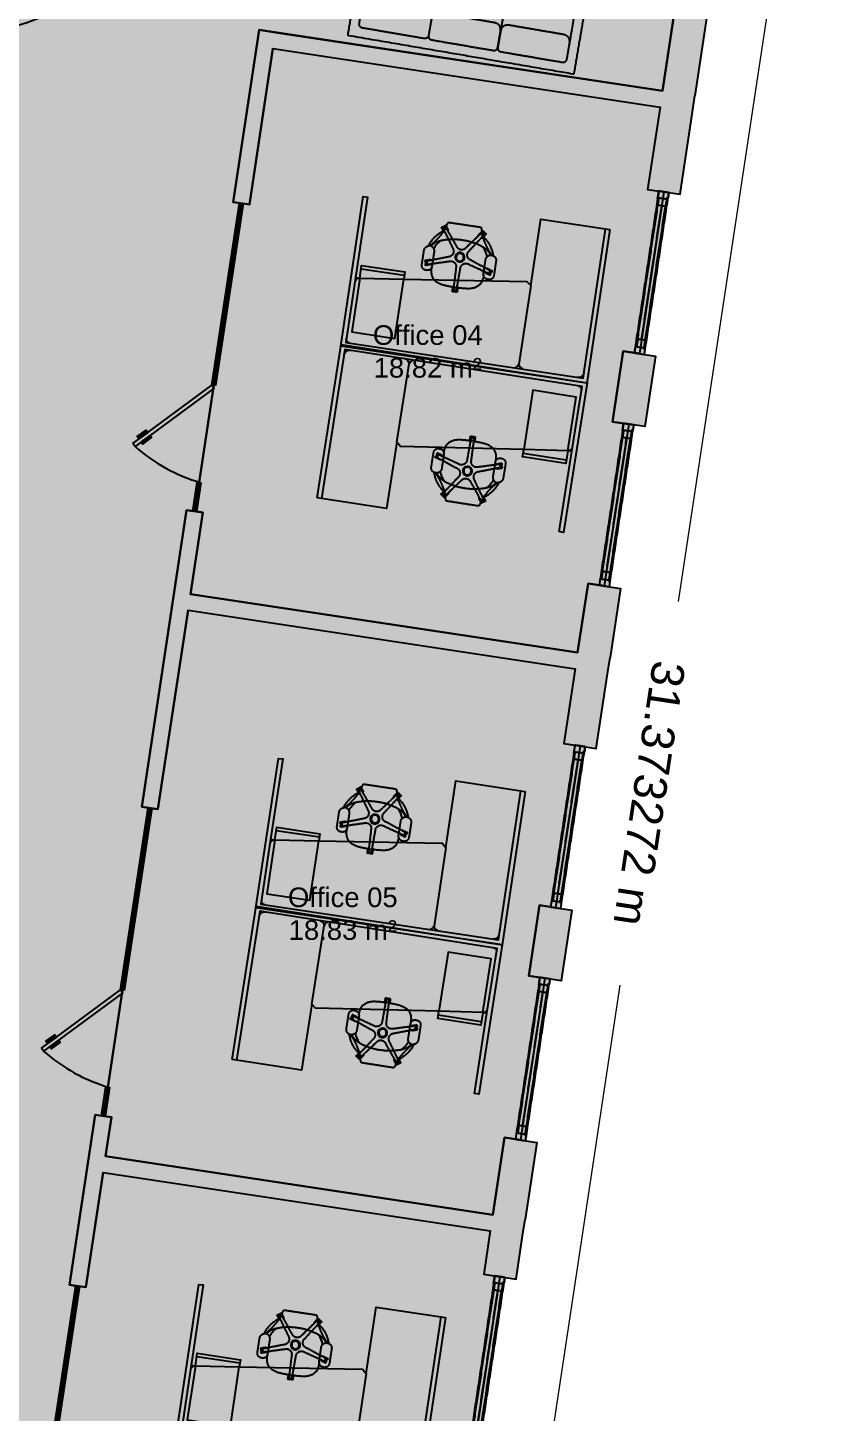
# Model space of a CAD drawing. Header units: metres. Extents: x -17 to 580, y -130 to 19.
# Drawn here: x 117.55 to 124.75, y -47.97 to -35.28 of the extents above; entities that cross this region are included whole.
import ezdxf

# ---------------------------------------------------------------- set-up
doc = ezdxf.new("R2010")
doc.units = ezdxf.units.M
for name, pattern in [('Grey Dimension_ExtLine', [0.0025, 0, -0.0025]), ('Office Zone 02', [0]), ('Storage Zone 02', [0]), ('Style Black Lines_2', [0]), ('Style Black Lines_4', [0]), ('Style Border  Fill_3', [0]), ('Style Grey Lines', [0]), ('Style Grey Lines_2', [0]), ('Style Grey Lines_3', [0]), ('Style Thin Border  Fill', [0]), ('White wall 15cm', [0]), ('White wall 30cm', [0])]:
    doc.linetypes.add(name, pattern=pattern)
for name, color, linetype, true_color in [('Annotations', 7, 'Continuous', 0x7a8bf7), ('Imported blocks', 7, 'Continuous', 0x7a8bf7), ('Walls', 7, 'Continuous', 0xc7c7c7), ('Zones', 7, 'Continuous', 0x7a8bf7)]:
    doc.layers.add(name, color=color, linetype=linetype, true_color=true_color)
doc.styles.add('Default Tag', font='', dxfattribs={"height": 0.18})
doc.styles.add('Grey Dimension', font='', dxfattribs={"height": 0.3})
doc.styles.get('Default Tag').set_extended_font_data('arial')
doc.styles.get('Grey Dimension').set_extended_font_data('arial')
doc.dimstyles.new('Grey Dimension', dxfattribs={"dimtxt": 0.3, "dimasz": 0.15, "dimexe": 0, "dimexo": 0, "dimgap": 0.25, "dimtad": 0, "dimtih": 1, "dimtoh": 1, "dimdec": 6, "dimrnd": 1e-06, "dimzin": 0, "dimdsep": 46, "dimtxsty": 'Grey Dimension', "dimblk": 'OBLIQUE', "dimcen": 0.09, "dimadec": 0, "dimazin": 0, "dimtfac": 1, "dimtdec": 4, "dimtix": 1, "dimtofl": 0, "dimtmove": 2, "dimatfit": 3, "dimfxl": 1, "dimtolj": 1, "dimtzin": 0, "dimlwd": 5, "dimlwe": 5, "dimarcsym": 0})

# ---------------------------------------------------------------- blocks, each defined once
blk = doc.blocks.new('Sayl')
at = {"layer": 'Imported blocks', "transparency": 33554483}
h = blk.add_hatch(color=256, dxfattribs=at)
edge = h.paths.add_edge_path(flags=0)
edge.add_spline(control_points=[(0.219, 0.609), (0.208, 0.623), (0.197, 0.638)], knot_values=[0, 0, 0, 1, 1, 1], degree=2, periodic=0)
edge.add_spline(control_points=[(0.197, 0.638), (0.204, 0.643), (0.211, 0.648)], knot_values=[0, 0, 0, 1, 1, 1], degree=2, periodic=0)
edge.add_spline(control_points=[(0.211, 0.648), (0.213, 0.646), (0.215, 0.643)], knot_values=[0, 0, 0, 1, 1, 1], degree=2, periodic=0)
edge.add_spline(control_points=[(0.215, 0.643), (0.219, 0.646), (0.223, 0.649)], knot_values=[0, 0, 0, 1, 1, 1], degree=2, periodic=0)
edge.add_spline(control_points=[(0.223, 0.649), (0.221, 0.652), (0.219, 0.654)], knot_values=[0, 0, 0, 1, 1, 1], degree=2, periodic=0)
edge.add_spline(control_points=[(0.219, 0.654), (0.226, 0.659), (0.233, 0.664)], knot_values=[0, 0, 0, 1, 1, 1], degree=2, periodic=0)
edge.add_spline(control_points=[(0.233, 0.664), (0.236, 0.66), (0.239, 0.655)], knot_values=[0, 0, 0, 1, 1, 1], degree=2, periodic=0)
edge.add_spline(control_points=[(0.239, 0.655), (0.244, 0.672), (0.25, 0.688)], knot_values=[0, 0, 0, 1, 1, 1], degree=2, periodic=0)
edge.add_spline(control_points=[(0.25, 0.688), (0.253, 0.693), (0.267, 0.693)], knot_values=[0, 0, 0, 1, 1, 1], degree=2, periodic=0)
edge.add_spline(control_points=[(0.267, 0.693), (0.336, 0.693), (0.404, 0.693)], knot_values=[0, 0, 0, 1, 1, 1], degree=2, periodic=0)
edge.add_spline(control_points=[(0.404, 0.693), (0.472, 0.693), (0.54, 0.693)], knot_values=[0, 0, 0, 1, 1, 1], degree=2, periodic=0)
edge.add_spline(control_points=[(0.54, 0.693), (0.555, 0.693), (0.557, 0.688)], knot_values=[0, 0, 0, 1, 1, 1], degree=2, periodic=0)
edge.add_spline(control_points=[(0.557, 0.688), (0.563, 0.672), (0.568, 0.655)], knot_values=[0, 0, 0, 1, 1, 1], degree=2, periodic=0)
edge.add_spline(control_points=[(0.568, 0.655), (0.572, 0.66), (0.575, 0.664)], knot_values=[0, 0, 0, 1, 1, 1], degree=2, periodic=0)
edge.add_spline(control_points=[(0.575, 0.664), (0.582, 0.659), (0.589, 0.654)], knot_values=[0, 0, 0, 1, 1, 1], degree=2, periodic=0)
edge.add_spline(control_points=[(0.589, 0.654), (0.587, 0.652), (0.585, 0.649)], knot_values=[0, 0, 0, 1, 1, 1], degree=2, periodic=0)
edge.add_spline(control_points=[(0.585, 0.649), (0.589, 0.646), (0.593, 0.643)], knot_values=[0, 0, 0, 1, 1, 1], degree=2, periodic=0)
edge.add_spline(control_points=[(0.593, 0.643), (0.595, 0.646), (0.597, 0.648)], knot_values=[0, 0, 0, 1, 1, 1], degree=2, periodic=0)
edge.add_spline(control_points=[(0.597, 0.648), (0.604, 0.643), (0.61, 0.638)], knot_values=[0, 0, 0, 1, 1, 1], degree=2, periodic=0)
edge.add_spline(control_points=[(0.61, 0.638), (0.6, 0.623), (0.589, 0.609)], knot_values=[0, 0, 0, 1, 1, 1], degree=2, periodic=0)
edge.add_spline(control_points=[(0.589, 0.609), (0.672, 0.549), (0.703, 0.451)], knot_values=[0, 0, 0, 1, 1, 1], degree=2, periodic=0)
edge.add_spline(control_points=[(0.703, 0.451), (0.715, 0.448), (0.724, 0.439)], knot_values=[0, 0, 0, 1, 1, 1], degree=2, periodic=0)
edge.add_spline(control_points=[(0.724, 0.439), (0.738, 0.424), (0.737, 0.404)], knot_values=[0, 0, 0, 1, 1, 1], degree=2, periodic=0)
edge.add_spline(control_points=[(0.737, 0.404), (0.737, 0.339), (0.737, 0.274)], knot_values=[0, 0, 0, 1, 1, 1], degree=2, periodic=0)
edge.add_spline(control_points=[(0.737, 0.274), (0.735, 0.228), (0.69, 0.228)], knot_values=[0, 0, 0, 1, 1, 1], degree=2, periodic=0)
edge.add_spline(control_points=[(0.69, 0.228), (0.653, 0.228), (0.643, 0.263)], knot_values=[0, 0, 0, 1, 1, 1], degree=2, periodic=0)
edge.add_spline(control_points=[(0.643, 0.263), (0.649, 0.14), (0.527, 0.118)], knot_values=[0, 0, 0, 1, 1, 1], degree=2, periodic=0)
edge.add_spline(control_points=[(0.527, 0.118), (0.477, 0.112), (0.426, 0.111)], knot_values=[0, 0, 0, 1, 1, 1], degree=2, periodic=0)
edge.add_spline(control_points=[(0.426, 0.111), (0.426, 0.09), (0.426, 0.07)], knot_values=[0, 0, 0, 1, 1, 1], degree=2, periodic=0)
edge.add_spline(control_points=[(0.426, 0.07), (0.417, 0.07), (0.409, 0.07)], knot_values=[0, 0, 0, 1, 1, 1], degree=2, periodic=0)
edge.add_spline(control_points=[(0.409, 0.07), (0.409, 0.073), (0.409, 0.076)], knot_values=[0, 0, 0, 1, 1, 1], degree=2, periodic=0)
edge.add_spline(control_points=[(0.409, 0.076), (0.404, 0.076), (0.399, 0.076)], knot_values=[0, 0, 0, 1, 1, 1], degree=2, periodic=0)
edge.add_spline(control_points=[(0.399, 0.076), (0.399, 0.073), (0.399, 0.07)], knot_values=[0, 0, 0, 1, 1, 1], degree=2, periodic=0)
edge.add_spline(control_points=[(0.399, 0.07), (0.39, 0.07), (0.382, 0.07)], knot_values=[0, 0, 0, 1, 1, 1], degree=2, periodic=0)
edge.add_spline(control_points=[(0.382, 0.07), (0.382, 0.09), (0.382, 0.111)], knot_values=[0, 0, 0, 1, 1, 1], degree=2, periodic=0)
edge.add_spline(control_points=[(0.382, 0.111), (0.331, 0.112), (0.28, 0.118)], knot_values=[0, 0, 0, 1, 1, 1], degree=2, periodic=0)
edge.add_spline(control_points=[(0.28, 0.118), (0.159, 0.14), (0.164, 0.263)], knot_values=[0, 0, 0, 1, 1, 1], degree=2, periodic=0)
edge.add_spline(control_points=[(0.164, 0.263), (0.155, 0.228), (0.118, 0.228)], knot_values=[0, 0, 0, 1, 1, 1], degree=2, periodic=0)
edge.add_spline(control_points=[(0.118, 0.228), (0.072, 0.228), (0.07, 0.274)], knot_values=[0, 0, 0, 1, 1, 1], degree=2, periodic=0)
edge.add_spline(control_points=[(0.07, 0.274), (0.07, 0.339), (0.07, 0.404)], knot_values=[0, 0, 0, 1, 1, 1], degree=2, periodic=0)
edge.add_spline(control_points=[(0.07, 0.404), (0.07, 0.424), (0.084, 0.439)], knot_values=[0, 0, 0, 1, 1, 1], degree=2, periodic=0)
edge.add_spline(control_points=[(0.084, 0.439), (0.092, 0.448), (0.104, 0.451)], knot_values=[0, 0, 0, 1, 1, 1], degree=2, periodic=0)
edge.add_spline(control_points=[(0.104, 0.451), (0.136, 0.549), (0.219, 0.609)], knot_values=[0, 0, 0, 1, 1, 1], degree=2, periodic=0)
at = {"layer": 'Imported blocks', "linetype": 'Style Grey Lines'}
for points in [[(0.103, 0.299), (0.106, 0.289)], [(0.702, 0.289), (0.705, 0.299)]]:
    blk.add_lwpolyline(points, dxfattribs=at)
at = {"layer": 'Imported blocks'}
for points, degree in [([(0.197, 0.638), (0.204, 0.643), (0.211, 0.648)], 2), ([(0.219, 0.609), (0.208, 0.623), (0.197, 0.638)], 2), ([(0.211, 0.648), (0.213, 0.646), (0.215, 0.643)], 2), ([(0.215, 0.643), (0.219, 0.646), (0.223, 0.649)], 2), ([(0.215, 0.643), (0.217, 0.639), (0.22, 0.636)], 2), ([(0.22, 0.635), (0.214, 0.627), (0.22, 0.619)], 2), ([(0.219, 0.654), (0.226, 0.659), (0.233, 0.664)], 2), ([(0.223, 0.649), (0.221, 0.652), (0.219, 0.654)], 2), ([(0.235, 0.642), (0.225, 0.644), (0.22, 0.635)], 2), ([(0.223, 0.649), (0.225, 0.645), (0.228, 0.642)], 2), ([(0.239, 0.655), (0.233, 0.637), (0.227, 0.619)], 2), ([(0.233, 0.664), (0.236, 0.66), (0.239, 0.655)], 2), ([(0.244, 0.636), (0.241, 0.641), (0.235, 0.642)], 2), ([(0.239, 0.655), (0.244, 0.672), (0.25, 0.688)], 2), ([(0.263, 0.622), (0.251, 0.639), (0.239, 0.655)], 2), ([(0.364, 0.481), (0.304, 0.559), (0.244, 0.636)], 2), ([(0.25, 0.688), (0.253, 0.693), (0.267, 0.693)], 2), ([(0.267, 0.693), (0.336, 0.693), (0.404, 0.693)], 2), ([(0.404, 0.693), (0.472, 0.693), (0.54, 0.693)], 2), ([(0.563, 0.636), (0.503, 0.559), (0.443, 0.481)], 2), ([(0.54, 0.693), (0.555, 0.693), (0.557, 0.688)], 2), ([(0.544, 0.622), (0.556, 0.639), (0.568, 0.655)], 2), ([(0.557, 0.688), (0.563, 0.672), (0.568, 0.655)], 2), ([(0.573, 0.642), (0.567, 0.641), (0.563, 0.636)], 2), ([(0.568, 0.655), (0.572, 0.66), (0.575, 0.664)], 2), ([(0.58, 0.619), (0.574, 0.637), (0.568, 0.655)], 2), ([(0.588, 0.635), (0.583, 0.644), (0.573, 0.642)], 2), ([(0.575, 0.664), (0.582, 0.659), (0.589, 0.654)], 2), ([(0.585, 0.649), (0.582, 0.645), (0.579, 0.642)], 2), ([(0.589, 0.654), (0.587, 0.652), (0.585, 0.649)], 2), ([(0.585, 0.649), (0.589, 0.646), (0.593, 0.643)], 2), ([(0.593, 0.643), (0.59, 0.639), (0.588, 0.636)], 2), ([(0.588, 0.619), (0.593, 0.627), (0.588, 0.635)], 2), ([(0.61, 0.638), (0.6, 0.623), (0.589, 0.609)], 2), ([(0.593, 0.643), (0.595, 0.646), (0.597, 0.648)], 2), ([(0.597, 0.648), (0.604, 0.643), (0.61, 0.638)], 2), ([(0.104, 0.451), (0.136, 0.549), (0.219, 0.609)], 2), ([(0.209, 0.515), (0.158, 0.496), (0.124, 0.453)], 2), ([(0.158, 0.433), (0.166, 0.465), (0.184, 0.493), (0.209, 0.515)], 3), ([(0.227, 0.619), (0.199, 0.558), (0.159, 0.504)], 2), ([(0.404, 0.549), (0.304, 0.55), (0.209, 0.515)], 2), ([(0.224, 0.612), (0.221, 0.61), (0.219, 0.609)], 2), ([(0.219, 0.609), (0.22, 0.607), (0.221, 0.606)], 2), ([(0.22, 0.619), (0.222, 0.616), (0.224, 0.612)], 2), ([(0.228, 0.596), (0.224, 0.601), (0.221, 0.606)], 2), ([(0.224, 0.612), (0.278, 0.535), (0.331, 0.457)], 2), ([(0.233, 0.6), (0.23, 0.598), (0.228, 0.596)], 2), ([(0.258, 0.618), (0.261, 0.62), (0.263, 0.622)], 2), ([(0.599, 0.515), (0.504, 0.55), (0.404, 0.549)], 2), ([(0.477, 0.457), (0.53, 0.535), (0.583, 0.612)], 2), ([(0.549, 0.618), (0.547, 0.62), (0.544, 0.622)], 2), ([(0.575, 0.6), (0.577, 0.598), (0.58, 0.596)], 2), ([(0.649, 0.504), (0.609, 0.558), (0.58, 0.619)], 2), ([(0.58, 0.596), (0.583, 0.601), (0.587, 0.606)], 2), ([(0.583, 0.612), (0.585, 0.616), (0.588, 0.619)], 2), ([(0.589, 0.609), (0.586, 0.61), (0.583, 0.612)], 2), ([(0.587, 0.606), (0.588, 0.607), (0.589, 0.609)], 2), ([(0.589, 0.609), (0.672, 0.549), (0.703, 0.451)], 2), ([(0.683, 0.453), (0.65, 0.496), (0.599, 0.515)], 2), ([(0.65, 0.433), (0.641, 0.465), (0.623, 0.493), (0.599, 0.515)], 3), ([(0.07, 0.404), (0.07, 0.424), (0.084, 0.439)], 2), ([(0.07, 0.274), (0.07, 0.339), (0.07, 0.404)], 2), ([(0.084, 0.439), (0.092, 0.448), (0.104, 0.451)], 2), ([(0.147, 0.444), (0.128, 0.458), (0.104, 0.451)], 2), ([(0.159, 0.504), (0.138, 0.478), (0.116, 0.453)], 2), ([(0.306, 0.381), (0.214, 0.348), (0.121, 0.315)], 2), ([(0.166, 0.404), (0.167, 0.429), (0.147, 0.444)], 2), ([(0.166, 0.272), (0.166, 0.338), (0.166, 0.404)], 2), ([(0.337, 0.413), (0.33, 0.39), (0.306, 0.381)], 2), ([(0.331, 0.457), (0.345, 0.436), (0.337, 0.413)], 2), ([(0.382, 0.429), (0.369, 0.421), (0.361, 0.407), (0.361, 0.391)], 3), ([(0.361, 0.391), (0.361, 0.376), (0.369, 0.362), (0.382, 0.354)], 3), ([(0.404, 0.461), (0.379, 0.461), (0.364, 0.481)], 2), ([(0.386, 0.422), (0.375, 0.415), (0.369, 0.404), (0.369, 0.391)], 3), ([(0.369, 0.391), (0.369, 0.379), (0.375, 0.367), (0.386, 0.361)], 3), ([(0.425, 0.429), (0.412, 0.436), (0.396, 0.436), (0.382, 0.429)], 3), ([(0.421, 0.422), (0.41, 0.428), (0.397, 0.428), (0.386, 0.422)], 3), ([(0.443, 0.481), (0.428, 0.461), (0.404, 0.461)], 2), ([(0.439, 0.391), (0.439, 0.404), (0.432, 0.415), (0.421, 0.422)], 3), ([(0.421, 0.361), (0.432, 0.367), (0.439, 0.379), (0.439, 0.391)], 3), ([(0.447, 0.391), (0.447, 0.407), (0.439, 0.421), (0.425, 0.429)], 3), ([(0.425, 0.354), (0.439, 0.362), (0.447, 0.376), (0.447, 0.391)], 3), ([(0.47, 0.413), (0.463, 0.436), (0.477, 0.457)], 2), ([(0.501, 0.381), (0.478, 0.39), (0.47, 0.413)], 2), ([(0.686, 0.315), (0.594, 0.348), (0.501, 0.381)], 2), ([(0.641, 0.404), (0.641, 0.429), (0.66, 0.444)], 2), ([(0.641, 0.272), (0.641, 0.338), (0.641, 0.404)], 2), ([(0.692, 0.453), (0.669, 0.478), (0.649, 0.504)], 2), ([(0.66, 0.444), (0.68, 0.458), (0.703, 0.451)], 2), ([(0.703, 0.451), (0.715, 0.448), (0.724, 0.439)], 2), ([(0.724, 0.439), (0.738, 0.424), (0.737, 0.404)], 2), ([(0.737, 0.404), (0.737, 0.339), (0.737, 0.274)], 2), ([(0.118, 0.228), (0.072, 0.228), (0.07, 0.274)], 2), ([(0.141, 0.329), (0.116, 0.321), (0.091, 0.313)], 2), ([(0.091, 0.313), (0.094, 0.305), (0.097, 0.297)], 2), ([(0.097, 0.297), (0.104, 0.299), (0.111, 0.302)], 2), ([(0.1, 0.287), (0.107, 0.29), (0.114, 0.292)], 2), ([(0.105, 0.271), (0.102, 0.279), (0.1, 0.287)], 2), ([(0.154, 0.287), (0.13, 0.279), (0.105, 0.271)], 2), ([(0.121, 0.315), (0.108, 0.31), (0.112, 0.297)], 2), ([(0.112, 0.297), (0.117, 0.283), (0.131, 0.287)], 2), ([(0.164, 0.263), (0.155, 0.228), (0.118, 0.228)], 2), ([(0.131, 0.287), (0.225, 0.315), (0.319, 0.342)], 2), ([(0.143, 0.323), (0.142, 0.326), (0.141, 0.329)], 2), ([(0.152, 0.293), (0.153, 0.29), (0.154, 0.287)], 2), ([(0.164, 0.263), (0.166, 0.267), (0.166, 0.272)], 2), ([(0.28, 0.118), (0.159, 0.14), (0.164, 0.263)], 2), ([(0.319, 0.342), (0.343, 0.349), (0.363, 0.335)], 2), ([(0.363, 0.335), (0.383, 0.32), (0.383, 0.296)], 2), ([(0.382, 0.354), (0.396, 0.346), (0.412, 0.346), (0.425, 0.354)], 3), ([(0.383, 0.296), (0.386, 0.203), (0.388, 0.111)], 2), ([(0.386, 0.361), (0.397, 0.355), (0.41, 0.355), (0.421, 0.361)], 3), ([(0.419, 0.111), (0.422, 0.203), (0.424, 0.296)], 2), ([(0.424, 0.296), (0.425, 0.32), (0.445, 0.335)], 2), ([(0.445, 0.335), (0.465, 0.349), (0.488, 0.342)], 2), ([(0.488, 0.342), (0.583, 0.315), (0.677, 0.287)], 2), ([(0.643, 0.263), (0.649, 0.14), (0.527, 0.118)], 2), ([(0.643, 0.263), (0.642, 0.267), (0.641, 0.272)], 2), ([(0.69, 0.228), (0.653, 0.228), (0.643, 0.263)], 2), ([(0.655, 0.293), (0.654, 0.29), (0.653, 0.287)], 2), ([(0.653, 0.287), (0.678, 0.279), (0.703, 0.271)], 2), ([(0.665, 0.323), (0.666, 0.326), (0.667, 0.329)], 2), ([(0.667, 0.329), (0.691, 0.321), (0.716, 0.313)], 2), ([(0.677, 0.287), (0.691, 0.283), (0.695, 0.297)], 2), ([(0.695, 0.297), (0.7, 0.31), (0.686, 0.315)], 2), ([(0.737, 0.274), (0.735, 0.228), (0.69, 0.228)], 2), ([(0.708, 0.287), (0.7, 0.29), (0.693, 0.292)], 2), ([(0.711, 0.297), (0.703, 0.299), (0.696, 0.302)], 2), ([(0.703, 0.271), (0.705, 0.279), (0.708, 0.287)], 2), ([(0.716, 0.313), (0.713, 0.305), (0.711, 0.297)], 2), ([(0.382, 0.111), (0.331, 0.112), (0.28, 0.118)], 2), ([(0.388, 0.122), (0.385, 0.122), (0.382, 0.122)], 2), ([(0.382, 0.122), (0.382, 0.116), (0.382, 0.111)], 2), ([(0.382, 0.111), (0.393, 0.111), (0.404, 0.111)], 2), ([(0.382, 0.07), (0.382, 0.09), (0.382, 0.111)], 2), ([(0.399, 0.07), (0.39, 0.07), (0.382, 0.07)], 2), ([(0.388, 0.111), (0.389, 0.105), (0.389, 0.099)], 2), ([(0.389, 0.099), (0.389, 0.085), (0.404, 0.085)], 2), ([(0.399, 0.076), (0.399, 0.081), (0.399, 0.086)], 2), ([(0.409, 0.076), (0.404, 0.076), (0.399, 0.076)], 2), ([(0.399, 0.076), (0.399, 0.073), (0.399, 0.07)], 2), ([(0.404, 0.111), (0.415, 0.111), (0.426, 0.111)], 2), ([(0.404, 0.085), (0.418, 0.085), (0.419, 0.099)], 2), ([(0.409, 0.076), (0.409, 0.081), (0.409, 0.086)], 2), ([(0.409, 0.07), (0.409, 0.073), (0.409, 0.076)], 2), ([(0.426, 0.07), (0.417, 0.07), (0.409, 0.07)], 2), ([(0.419, 0.122), (0.423, 0.122), (0.426, 0.122)], 2), ([(0.419, 0.099), (0.419, 0.105), (0.419, 0.111)], 2), ([(0.426, 0.122), (0.426, 0.116), (0.426, 0.111)], 2), ([(0.527, 0.118), (0.477, 0.112), (0.426, 0.111)], 2), ([(0.426, 0.111), (0.426, 0.09), (0.426, 0.07)], 2)]:
    blk.add_open_spline(points, degree=degree, dxfattribs=at)
blk = doc.blocks.new('Office booth L')
at = {"layer": 'Imported blocks', "transparency": 33554483}
blk.add_hatch(color=256, dxfattribs=at).paths.add_polyline_path([(2.401, 2.073), (2.401, 0.651), (0.12, 0.651), (0.12, 2.037), (0.16, 2.037), (0.16, 1.293), (0.199, 1.293), (0.199, 1.41), (0.599, 1.41), (0.599, 1.343), (1.719, 1.491), (1.759, 1.458), (1.759, 2.073), (2.401, 2.073)], flags=0)
at = {"layer": 'Imported blocks', "linetype": 'Style Border  Fill_3'}
blk.add_lwpolyline([(2.401, 2.073), (2.401, 0.651), (0.12, 0.651), (0.12, 2.037), (0.16, 2.037), (0.16, 1.293), (0.199, 1.293), (0.199, 1.41), (0.599, 1.41), (0.599, 1.343), (1.719, 1.491), (1.759, 1.458), (1.759, 2.073), (2.401, 2.073)], close=True, dxfattribs=at)
at = {"layer": 'Imported blocks', "linetype": 'Style Black Lines_4'}
for points in [[(0.16, 1.293), (0.16, 0.691), (2.361, 0.691), (2.361, 2.073)], [(1.759, 1.458), (1.759, 0.731)], [(0.199, 1.38), (0.599, 1.38)], [(0.199, 1.293), (0.599, 1.343)]]:
    blk.add_lwpolyline(points, dxfattribs=at)
for points in [[(0.199, 1.293, 0.281204), (0.16, 1.259)], [(0.194, 0.691, -0.370835), (0.16, 0.723)], [(1.725, 0.691, 0.259785), (1.759, 0.731)], [(1.799, 0.691, -0.29318), (1.759, 0.731)], [(2.359, 0.737, -0.452638), (2.306, 0.691)]]:
    blk.add_lwpolyline(points, format="xyb", dxfattribs=at)
at = {"layer": 'Imported blocks', "linetype": 'Style Grey Lines_2'}
blk.add_lwpolyline([(0.199, 1.293), (0.199, 0.794), (0.599, 0.794), (0.599, 1.343)], dxfattribs=at)
blk = doc.blocks.new('Office booth L_1')
at = {"layer": 'Imported blocks'}
for name, p in [('Office booth L', (-1.261, -1.362)), ('Sayl', (-0.587, -0.135))]:
    blk.add_blockref(name, p, dxfattribs=at)
blk = doc.blocks.new('Window 1500')
at = {"layer": 'Imported blocks', "transparency": 33554483}
h = blk.add_hatch(color=256, dxfattribs=at)
edge = h.paths.add_edge_path(flags=0)
edge.add_spline(control_points=[(-0.75, -0.047), (0, -0.047), (0.75, -0.047)], knot_values=[0, 0, 0, 1, 1, 1], degree=2, periodic=0)
edge.add_spline(control_points=[(0.75, -0.047), (0.75, 0), (0.75, 0.047)], knot_values=[0, 0, 0, 1, 1, 1], degree=2, periodic=0)
edge.add_spline(control_points=[(0.75, 0.047), (0, 0.047), (-0.75, 0.047)], knot_values=[0, 0, 0, 1, 1, 1], degree=2, periodic=0)
edge.add_spline(control_points=[(-0.75, 0.047), (-0.75, 0), (-0.75, -0.047)], knot_values=[0, 0, 0, 1, 1, 1], degree=2, periodic=0)
at = {"layer": 'Imported blocks', "linetype": 'Style Black Lines_2'}
for points in [[(-0.68, 0.035), (-0.68, 0.047), (-0.75, 0.047), (-0.75, -0.047), (-0.7, -0.047), (-0.7, -0.035), (-0.69, -0.035)], [(0.68, 0.035), (0.68, 0.047), (0.75, 0.047), (0.75, -0.047), (0.7, -0.047), (0.7, -0.035), (0.69, -0.035)]]:
    blk.add_lwpolyline(points, dxfattribs=at)
at = {"layer": 'Imported blocks'}
for points in [[(0.75, 0.047), (0, 0.047), (-0.75, 0.047)], [(-0.75, 0.047), (-0.75, 0), (-0.75, -0.047)], [(-0.621, 0.035), (-0.655, 0.035), (-0.69, 0.035)], [(-0.69, 0.035), (-0.69, 0), (-0.69, -0.035)], [(-0.621, 0.035), (0, 0.035), (0.621, 0.035)], [(-0.621, -0.035), (-0.621, 0), (-0.621, 0.035)], [(0.621, -0.035), (0.621, 0), (0.621, 0.035)], [(0.621, 0.035), (0.655, 0.035), (0.69, 0.035)], [(0.69, 0.035), (0.69, 0), (0.69, -0.035)], [(0.75, -0.047), (0.75, 0), (0.75, 0.047)], [(-0.75, -0.047), (0, -0.047), (0.75, -0.047)], [(-0.69, -0.035), (-0.655, -0.035), (-0.621, -0.035)], [(-0.621, 0), (0, 0), (0.621, 0)], [(-0.621, -0.035), (0, -0.035), (0.621, -0.035)], [(0.69, -0.035), (0.655, -0.035), (0.621, -0.035)]]:
    blk.add_open_spline(points, degree=2, dxfattribs=at)
blk = doc.blocks.new('Glass partition with door')
at = {"layer": 'Imported blocks', "transparency": 33554483}
for points in [[(0.284, -0.007), (0.921, 0.63), (0.897, 0.655), (0.26, 0.018), (0.284, -0.007)], [(0.848, 0.606), (0.829, 0.624), (0.758, 0.552), (0.777, 0.534), (0.848, 0.606)], [(0.872, 0.581), (0.89, 0.563), (0.819, 0.492), (0.801, 0.51), (0.872, 0.581)], [(0.26, -0.017), (0.26, 0.018), (-1.428, 0.017), (-1.428, -0.017), (0.26, -0.017)], [(1.428, -0.017), (1.428, 0.017), (1.16, 0.017), (1.16, -0.017), (1.428, -0.017)]]:
    blk.add_hatch(color=256, dxfattribs=at).paths.add_polyline_path(points, flags=0)
h = blk.add_hatch(color=256, dxfattribs=at)
edge = h.paths.add_edge_path(flags=0)
edge.add_arc((-0.362, -0.21), 1.534, 7.2247, 33.2202, ccw=False)
edge.add_line((1.16, -0.017), (0.921, 0.63))
at = {"layer": 'Imported blocks', "linetype": 'Style Thin Border  Fill'}
for points in [[(0.284, -0.007), (0.921, 0.63), (0.897, 0.655), (0.26, 0.018), (0.284, -0.007)], [(0.848, 0.606), (0.829, 0.624), (0.758, 0.552), (0.777, 0.534), (0.848, 0.606)], [(0.872, 0.581), (0.89, 0.563), (0.819, 0.492), (0.801, 0.51), (0.872, 0.581)], [(0.26, -0.017), (0.26, 0.018), (-1.428, 0.017), (-1.428, -0.017), (0.26, -0.017)], [(1.428, -0.017), (1.428, 0.017), (1.16, 0.017), (1.16, -0.017), (1.428, -0.017)]]:
    blk.add_lwpolyline(points, close=True, dxfattribs=at)
at = {"layer": 'Imported blocks', "linetype": 'Style Grey Lines_3'}
blk.add_lwpolyline([(0.921, 0.63, -0.113916), (1.16, -0.017)], format="xyb", dxfattribs=at)
at = {"layer": 'Imported blocks', "linetype": 'Style Thin Border  Fill'}
for points in [[(-1.399, 0.017), (-1.399, -0.017)], [(-0.599, 0.018), (-0.599, -0.017)], [(-0.57, 0.017), (-0.57, -0.017)], [(0.23, 0.017), (0.23, -0.017)], [(1.189, 0.017), (1.189, -0.017)], [(1.399, 0.017), (1.399, -0.017)], [(1.399, 0.017), (1.399, -0.017)]]:
    blk.add_lwpolyline(points, dxfattribs=at)
at = {"layer": 'Imported blocks', "linetype": 'Style Grey Lines_3'}
for points in [[(1.189, 0), (1.399, 0)], [(-1.399, 0), (-0.599, 0)], [(-0.57, 0), (0.23, 0)]]:
    blk.add_lwpolyline(points, dxfattribs=at)
blk = doc.blocks.new('_Oblique')
at = {"color": 0, "linetype": 'ByBlock', "lineweight": -2}
blk.add_line((-0.5, -0.5), (0.5, 0.5), dxfattribs=at)
blk = doc.blocks.new('*D184')
at = {"layer": 'Annotations', "color": 0, "lineweight": 5}
for p, q in [((125.595, -26.785), (123.517, -40.537)), ((120.907, -57.806), (122.985, -44.054))]:
    blk.add_line(p, q, dxfattribs=at)
at = {"layer": 'Annotations', "color": 0, "linetype": 'Grey Dimension_ExtLine', "lineweight": 5}
for p, q in [((125.059, -26.704), (125.595, -26.785)), ((120.371, -57.725), (120.907, -57.806))]:
    blk.add_line(p, q, dxfattribs=at)
at = {"layer": 'Defpoints', "color": 0}
for p in [(125.059, -26.704), (120.371, -57.725), (120.907, -57.806)]:
    blk.add_point(p, dxfattribs=at)
at = {"layer": 'Annotations', "color": 0, "lineweight": 5, "xscale": 0.15, "yscale": 0.15, "zscale": 0.15}
for p, rotation in [((125.595, -26.785), 81.4058688877806), ((120.907, -57.806), 261.4058688877806)]:
    blk.add_blockref('_Oblique', p, dxfattribs=dict(at, rotation=rotation))
at = {"layer": 'Annotations', "color": 0, "insert": (123.251, -42.296), "char_height": 0.3, "attachment_point": 5, "rotation": 261.4059, "style": 'Grey Dimension'}
blk.add_mtext('\\A1;31.373272 m', dxfattribs=at)
blk = doc.blocks.new('Sofa basic L')
at = {"layer": 'Imported blocks', "transparency": 33554483}
h = blk.add_hatch(color=256, dxfattribs=at)
edge = h.paths.add_edge_path(flags=0)
edge.add_spline(control_points=[(-0.992, -0.425), (-0.992, -0.425), (-0.992, -0.425)], knot_values=[0, 0, 0, 1, 1, 1], degree=2, periodic=0)
edge.add_spline(control_points=[(-0.992, -0.425), (-1.025, -0.425), (-1.057, -0.425)], knot_values=[0, 0, 0, 1, 1, 1], degree=2, periodic=0)
edge.add_spline(control_points=[(-1.057, -0.425), (-1.067, -0.425), (-1.067, -0.415)], knot_values=[0, 0, 0, 1, 1, 1], degree=2, periodic=0)
edge.add_spline(control_points=[(-1.067, -0.415), (-1.067, 0.026), (-1.067, 0.467)], knot_values=[0, 0, 0, 1, 1, 1], degree=2, periodic=0)
edge.add_spline(control_points=[(-1.067, 0.467), (-1.067, 0.477), (-1.057, 0.477)], knot_values=[0, 0, 0, 1, 1, 1], degree=2, periodic=0)
edge.add_spline(control_points=[(-1.057, 0.477), (-0.242, 0.477), (1.024, 0.477)], knot_values=[0, 0, 0, 1, 1, 1], degree=2, periodic=0)
edge.add_spline(control_points=[(1.024, 0.477), (1.034, 0.477), (1.034, 0.467)], knot_values=[0, 0, 0, 1, 1, 1], degree=2, periodic=0)
edge.add_spline(control_points=[(1.034, 0.467), (1.034, 0.026), (1.034, -0.415)], knot_values=[0, 0, 0, 1, 1, 1], degree=2, periodic=0)
edge.add_spline(control_points=[(1.034, -0.415), (1.034, -0.425), (1.024, -0.425)], knot_values=[0, 0, 0, 1, 1, 1], degree=2, periodic=0)
edge.add_spline(control_points=[(1.024, -0.425), (0.991, -0.425), (0.959, -0.425)], knot_values=[0, 0, 0, 1, 1, 1], degree=2, periodic=0)
edge.add_spline(control_points=[(0.959, -0.425), (0.959, -0.425), (0.959, -0.425)], knot_values=[0, 0, 0, 1, 1, 1], degree=2, periodic=0)
edge.add_spline(control_points=[(0.959, -0.425), (0.926, -0.425), (0.893, -0.425)], knot_values=[0, 0, 0, 1, 1, 1], degree=2, periodic=0)
edge.add_spline(control_points=[(0.893, -0.425), (0.893, -0.425), (0.892, -0.425)], knot_values=[0, 0, 0, 1, 1, 1], degree=2, periodic=0)
edge.add_spline(control_points=[(0.892, -0.425), (0.751, -0.425), (0.609, -0.425)], knot_values=[0, 0, 0, 1, 1, 1], degree=2, periodic=0)
edge.add_spline(control_points=[(0.609, -0.425), (0.504, -0.425), (0.362, -0.425)], knot_values=[0, 0, 0, 1, 1, 1], degree=2, periodic=0)
edge.add_spline(control_points=[(0.362, -0.425), (0.362, -0.425), (0.362, -0.425)], knot_values=[0, 0, 0, 1, 1, 1], degree=2, periodic=0)
edge.add_spline(control_points=[(0.362, -0.425), (0.305, -0.425), (0.249, -0.425)], knot_values=[0, 0, 0, 1, 1, 1], degree=2, periodic=0)
edge.add_spline(control_points=[(0.249, -0.425), (0.249, -0.425), (0.249, -0.425)], knot_values=[0, 0, 0, 1, 1, 1], degree=2, periodic=0)
edge.add_spline(control_points=[(0.249, -0.425), (0.107, -0.425), (0.002, -0.425)], knot_values=[0, 0, 0, 1, 1, 1], degree=2, periodic=0)
edge.add_spline(control_points=[(0.002, -0.425), (-0.14, -0.425), (-0.282, -0.425)], knot_values=[0, 0, 0, 1, 1, 1], degree=2, periodic=0)
edge.add_spline(control_points=[(-0.282, -0.425), (-0.282, -0.425), (-0.282, -0.425)], knot_values=[0, 0, 0, 1, 1, 1], degree=2, periodic=0)
edge.add_spline(control_points=[(-0.282, -0.425), (-0.339, -0.425), (-0.395, -0.425)], knot_values=[0, 0, 0, 1, 1, 1], degree=2, periodic=0)
edge.add_spline(control_points=[(-0.395, -0.425), (-0.395, -0.425), (-0.395, -0.425)], knot_values=[0, 0, 0, 1, 1, 1], degree=2, periodic=0)
edge.add_spline(control_points=[(-0.395, -0.425), (-0.537, -0.425), (-0.642, -0.425)], knot_values=[0, 0, 0, 1, 1, 1], degree=2, periodic=0)
edge.add_spline(control_points=[(-0.642, -0.425), (-0.784, -0.425), (-0.926, -0.425)], knot_values=[0, 0, 0, 1, 1, 1], degree=2, periodic=0)
edge.add_spline(control_points=[(-0.926, -0.425), (-0.926, -0.425), (-0.926, -0.425)], knot_values=[0, 0, 0, 1, 1, 1], degree=2, periodic=0)
edge.add_spline(control_points=[(-0.926, -0.425), (-0.959, -0.425), (-0.992, -0.425)], knot_values=[0, 0, 0, 1, 1, 1], degree=2, periodic=0)
at = {"layer": 'Imported blocks'}
for points in [[(-1.067, 0.467), (-1.067, 0.477), (-1.057, 0.477)], [(-1.067, -0.415), (-1.067, 0.026), (-1.067, 0.467)], [(-1.057, 0.477), (-0.242, 0.477), (1.024, 0.477)], [(-0.943, 0.386), (-0.982, 0.386), (-0.982, 0.344)], [(-0.642, 0.386), (-0.792, 0.386), (-0.943, 0.386)], [(-0.378, 0.386), (-0.529, 0.386), (-0.642, 0.386)], [(-0.339, 0.344), (-0.339, 0.386), (-0.378, 0.386)], [(-0.299, 0.386), (-0.339, 0.386), (-0.339, 0.344)], [(0.002, 0.386), (-0.148, 0.386), (-0.299, 0.386)], [(0.266, 0.386), (0.115, 0.386), (0.002, 0.386)], [(0.305, 0.344), (0.305, 0.386), (0.266, 0.386)], [(0.305, 0.344), (0.305, 0.386), (0.345, 0.386)], [(0.345, 0.386), (0.495, 0.386), (0.609, 0.386)], [(0.609, 0.386), (0.759, 0.386), (0.91, 0.386)], [(0.91, 0.386), (0.949, 0.386), (0.949, 0.344)], [(1.024, 0.477), (1.034, 0.477), (1.034, 0.467)], [(1.034, 0.467), (1.034, 0.026), (1.034, -0.415)], [(-0.982, 0.344), (-0.982, 0.292), (-0.982, 0.211)], [(-0.339, 0.211), (-0.339, 0.292), (-0.339, 0.344)], [(-0.339, 0.344), (-0.339, 0.292), (-0.339, 0.211)], [(0.305, 0.211), (0.305, 0.292), (0.305, 0.344)], [(0.305, 0.211), (0.305, 0.292), (0.305, 0.344)], [(0.949, 0.344), (0.949, 0.292), (0.949, 0.211)], [(-0.982, 0.211), (-0.982, 0.198), (-0.982, -0.364)], [(-0.982, 0.211), (-0.982, 0.134), (-0.909, 0.134)], [(-0.909, 0.134), (-0.792, 0.134), (-0.642, 0.134)], [(-0.642, 0.134), (-0.529, 0.134), (-0.411, 0.134)], [(-0.411, 0.134), (-0.339, 0.134), (-0.339, 0.211)], [(-0.339, -0.339), (-0.339, -0.064), (-0.339, 0.211)], [(-0.339, 0.211), (-0.339, 0.134), (-0.266, 0.134)], [(-0.266, 0.134), (-0.148, 0.134), (0.002, 0.134)], [(0.002, 0.134), (0.115, 0.134), (0.232, 0.134)], [(0.232, 0.134), (0.305, 0.134), (0.305, 0.211)], [(0.305, -0.339), (0.305, -0.064), (0.305, 0.211)], [(0.378, 0.134), (0.305, 0.134), (0.305, 0.211)], [(0.609, 0.134), (0.495, 0.134), (0.378, 0.134)], [(0.876, 0.134), (0.759, 0.134), (0.609, 0.134)], [(0.949, 0.211), (0.949, 0.134), (0.876, 0.134)], [(0.949, 0.211), (0.949, 0.198), (0.949, -0.364)], [(-0.982, -0.364), (-0.982, -0.425), (-0.926, -0.425)], [(-0.395, -0.425), (-0.339, -0.425), (-0.339, -0.364)], [(-0.339, -0.339), (-0.339, -0.352), (-0.339, -0.364)], [(-0.339, -0.364), (-0.339, -0.352), (-0.339, -0.339)], [(-0.339, -0.364), (-0.339, -0.425), (-0.282, -0.425)], [(0.249, -0.425), (0.305, -0.425), (0.305, -0.364)], [(0.305, -0.364), (0.305, -0.352), (0.305, -0.339)], [(0.362, -0.425), (0.305, -0.425), (0.305, -0.364)], [(0.949, -0.364), (0.949, -0.425), (0.892, -0.425)], [(-1.057, -0.425), (-1.067, -0.425), (-1.067, -0.415)], [(-0.992, -0.425), (-1.025, -0.425), (-1.057, -0.425)], [(-0.992, -0.425), (-0.992, -0.425), (-0.992, -0.425)], [(-0.926, -0.425), (-0.959, -0.425), (-0.992, -0.425)], [(-0.926, -0.425), (-0.784, -0.425), (-0.642, -0.425)], [(-0.642, -0.425), (-0.784, -0.425), (-0.926, -0.425)], [(-0.926, -0.425), (-0.926, -0.425), (-0.926, -0.425)], [(-0.642, -0.425), (-0.537, -0.425), (-0.395, -0.425)], [(-0.395, -0.425), (-0.537, -0.425), (-0.642, -0.425)], [(-0.282, -0.425), (-0.339, -0.425), (-0.395, -0.425)], [(-0.395, -0.425), (-0.395, -0.425), (-0.395, -0.425)], [(-0.282, -0.425), (-0.14, -0.425), (0.002, -0.425)], [(0.002, -0.425), (-0.14, -0.425), (-0.282, -0.425)], [(-0.282, -0.425), (-0.282, -0.425), (-0.282, -0.425)], [(0.002, -0.425), (0.107, -0.425), (0.249, -0.425)], [(0.249, -0.425), (0.107, -0.425), (0.002, -0.425)], [(0.362, -0.425), (0.305, -0.425), (0.249, -0.425)], [(0.249, -0.425), (0.249, -0.425), (0.249, -0.425)], [(0.609, -0.425), (0.504, -0.425), (0.362, -0.425)], [(0.609, -0.425), (0.504, -0.425), (0.362, -0.425)], [(0.362, -0.425), (0.362, -0.425), (0.362, -0.425)], [(0.892, -0.425), (0.751, -0.425), (0.609, -0.425)], [(0.892, -0.425), (0.751, -0.425), (0.609, -0.425)], [(0.893, -0.425), (0.893, -0.425), (0.892, -0.425)], [(0.959, -0.425), (0.926, -0.425), (0.893, -0.425)], [(1.024, -0.425), (0.991, -0.425), (0.959, -0.425)], [(0.959, -0.425), (0.959, -0.425), (0.959, -0.425)], [(1.034, -0.415), (1.034, -0.425), (1.024, -0.425)]]:
    blk.add_open_spline(points, degree=2, dxfattribs=at)

msp = doc.modelspace()

# ---------------------------------------------------------------- hatches: boundary and pattern name
at = {"layer": 'Walls', "transparency": 33554483}
h = msp.add_hatch(color=256, dxfattribs=at)
h.paths.add_polyline_path([(120.0742522, -57.6803522), (120.1190824, -57.3837207), (120.7235195, -53.3842964), (121.020151, -53.4291266), (120.3708837, -57.7251825), (120.0742522, -57.6803522)], flags=0)
h.paths.add_polyline_path([(120.7459346, -53.2359806), (121.0425661, -53.2808108), (121.3862689, -51.0066061), (121.0896374, -50.9617759), (120.7459346, -53.2359806)], flags=0)
h.paths.add_polyline_path([(121.1120525, -50.8134602), (121.1871289, -50.3166969), (121.4837604, -50.3615271), (121.408684, -50.8582904), (121.1120525, -50.8134602)], flags=0)
h.paths.add_polyline_path([(121.41128, -48.8335393), (121.508986, -48.1870405), (121.8056175, -48.2318708), (121.7079115, -48.8783695), (121.41128, -48.8335393)], flags=0)
h.paths.add_polyline_path([(121.7331371, -46.703883), (121.7931421, -46.3068428), (122.0897737, -46.3516731), (122.0297686, -46.7487132), (121.7331371, -46.703883)], flags=0)
h.paths.add_polyline_path([(121.8155573, -46.1585271), (121.922546, -45.4506065), (122.2191775, -45.4954367), (122.1121888, -46.2033573), (121.8155573, -46.1585271)], flags=0)
h.paths.add_polyline_path([(122.1466971, -43.967449), (122.2444031, -43.3209502), (122.5410346, -43.3657804), (122.4433286, -44.0122792), (122.1466971, -43.967449)], flags=0)
h.paths.add_polyline_path([(122.4685542, -41.8377927), (122.5720416, -41.1530395), (122.8686731, -41.1978698), (122.7651857, -41.8826229), (122.4685542, -41.8377927)], flags=0)
h.paths.add_polyline_path([(122.5944567, -41.0047238), (122.6902543, -40.3708526), (122.9868858, -40.4156828), (122.8910882, -41.049554), (122.5944567, -41.0047238)], flags=0)
h.paths.add_polyline_path([(122.9144054, -38.8876951), (123.0121114, -38.2411963), (123.3087429, -38.2860265), (123.2110369, -38.9325253), (122.9144054, -38.8876951)], flags=0)
h.paths.add_polyline_path([(123.2362625, -36.7580387), (123.350402, -36.0028034), (123.6470335, -36.0476336), (123.532894, -36.802869), (123.2362625, -36.7580387)], flags=0)
h.paths.add_polyline_path([(123.3728171, -35.8544876), (123.5015256, -35.0028522), (123.7981572, -35.0476824), (123.6694486, -35.8993178), (123.3728171, -35.8544876)], flags=0)
h.paths.add_polyline_path([(123.7869764, -33.1140886), (123.9288475, -32.1753592), (124.225479, -32.2201894), (124.0836079, -33.1589188), (123.7869764, -33.1140886)], flags=0)
h.paths.add_polyline_path([(123.9512626, -32.0270435), (124.2478941, -32.0718737), (125.0142864, -27.0008276), (124.71717, -26.9592058), (123.9512626, -32.0270435)], flags=0)
h = msp.add_hatch(color=256, dxfattribs=at)
h.paths.add_polyline_path([(117.1220363, -52.1912059), (117.159482, -51.9434366), (117.3077977, -51.9658517), (117.2703521, -52.213621), (117.1220363, -52.1912059)], flags=0)
h.paths.add_polyline_path([(117.293958, -51.0536389), (117.4422737, -51.0760541), (117.5406066, -50.4254073), (117.5630217, -50.2770916), (117.6582498, -49.6469887), (117.5099341, -49.6245735), (117.293958, -51.0536389)], flags=0)
h.paths.add_polyline_path([(117.9366632, -46.8010029), (118.0849789, -46.823418), (118.2441114, -45.7704742), (118.2665265, -45.6221585), (118.3205872, -45.264451), (118.1722714, -45.2420359), (117.9366632, -46.8010029)], flags=0)
h.paths.add_polyline_path([(118.5990005, -42.4184652), (118.7473162, -42.4408803), (119.0230109, -40.6166709), (119.045426, -40.4683552), (119.1584995, -39.7201728), (119.0101838, -39.6977577), (118.5990005, -42.4184652)], flags=0)
h.paths.add_polyline_path([(119.4369129, -36.874187), (119.5852286, -36.8966021), (119.8013712, -35.4664348), (119.8237863, -35.318119), (119.6754706, -35.2957039), (119.4369129, -36.874187)], flags=0)
for points in [[(119.8013712, -35.4664348), (119.8237863, -35.318119), (123.3728171, -35.8544876), (123.6694486, -35.8993178), (123.6470335, -36.0476336), (123.350402, -36.0028034), (119.8013712, -35.4664348)], [(119.0230109, -40.6166709), (119.045426, -40.4683552), (122.5944567, -41.0047238), (122.8910882, -41.049554), (122.8686731, -41.1978698), (122.5720416, -41.1530395), (119.0230109, -40.6166709)], [(118.2441114, -45.7704742), (118.2665265, -45.6221585), (121.8155573, -46.1585271), (122.1121888, -46.2033573), (122.0897737, -46.3516731), (121.7931421, -46.3068428), (118.2441114, -45.7704742)]]:
    msp.add_hatch(color=256, dxfattribs=at).paths.add_polyline_path(points, flags=0)
at = {"layer": 'Zones', "transparency": 33554483}
for points in [[(109.5511806, -50.3213389), (109.6859671, -49.4294873), (109.5376513, -49.4070722), (109.7767426, -47.825059), (109.9250583, -47.8474741), (110.0294338, -47.1568449), (115.2071676, -47.939361), (115.2921354, -47.3771481), (115.2179775, -47.3659405), (115.6447066, -44.5423699), (115.7188645, -44.5535774), (116.2256786, -41.2001018), (116.1515207, -41.1888943), (116.5782498, -38.3653236), (116.6524077, -38.3765312), (117.0737569, -35.5885578), (116.999599, -35.5773502), (117.4263281, -32.7537796), (117.500486, -32.7649871), (117.7311559, -31.2386958), (118.5147077, -31.3571148), (118.5259152, -31.2829569), (119.4157128, -31.4174329), (119.4045053, -31.4915908), (119.6825255, -31.5336083), (120.1302301, -31.6012703), (120.1414376, -31.5271125), (121.0312352, -31.6615885), (121.0200277, -31.7357463), (123.9288475, -32.1753592), (123.7869764, -33.1140886), (123.9352921, -33.1365037), (123.6498414, -35.0252673), (123.5015256, -35.0028522), (123.3728171, -35.8544876), (119.6754706, -35.2957039), (119.4369129, -36.874187), (119.5110707, -36.8853945), (119.0843416, -39.7089652), (119.0101838, -39.6977577), (118.5990005, -42.4184652), (118.6731584, -42.4296728), (118.2464293, -45.2532435), (118.1722714, -45.2420359), (117.9366632, -46.8010029), (118.010821, -46.8122104), (117.584092, -49.6357811), (117.5099341, -49.6245735), (117.293958, -51.0536389), (117.3681159, -51.0648465), (117.2336398, -51.9546441), (117.159482, -51.9434366), (117.1220363, -52.1912059), (116.989035, -53.071246), (117.0631929, -53.0824536), (116.9287169, -53.9722512), (116.854559, -53.9610436), (116.7718861, -54.5080714), (116.455809, -54.4603024), (116.4446015, -54.5344603), (114.7502763, -54.2783952), (114.7614839, -54.2042373), (114.2682712, -54.1296976), (114.3281905, -53.7368511), (114.254048, -53.7255424), (114.4952961, -52.1438567), (114.5694386, -52.1551654), (114.729771, -51.1039845), (109.5511806, -50.3213389)], [(123.2362625, -36.7580387), (123.3845783, -36.7804539), (123.1604272, -38.2636114), (123.0121114, -38.2411963), (122.9144054, -38.8876951), (123.0627212, -38.9101102), (122.8385701, -40.3932677), (122.6902543, -40.3708526), (122.5944567, -41.0047238), (119.045426, -40.4683552), (119.1584995, -39.7201728), (119.0843416, -39.7089652), (119.5110707, -36.8853945), (119.5852286, -36.8966021), (119.8013712, -35.4664348), (123.350402, -36.0028034), (123.2362625, -36.7580387)], [(118.3205872, -45.264451), (118.2464293, -45.2532435), (118.6731584, -42.4296728), (118.7473162, -42.4408803), (119.0230109, -40.6166709), (122.5720416, -41.1530395), (122.4685542, -41.8377927), (122.61687, -41.8602078), (122.3927189, -43.3433653), (122.2444031, -43.3209502), (122.1466971, -43.967449), (122.2950129, -43.9898641), (122.0708618, -45.4730216), (121.922546, -45.4506065), (121.8155573, -46.1585271), (118.2665265, -45.6221585), (118.3205872, -45.264451)], [(117.6582498, -49.6469887), (117.584092, -49.6357811), (118.010821, -46.8122104), (118.0849789, -46.823418), (118.2441114, -45.7704742), (121.7931421, -46.3068428), (121.7331371, -46.703883), (121.8814528, -46.7262981), (121.6573017, -48.2094557), (121.508986, -48.1870405), (121.41128, -48.8335393), (121.5595957, -48.8559544), (121.3354446, -50.339112), (121.1871289, -50.3166969), (121.1120525, -50.8134602), (117.5630217, -50.2770916), (117.6582498, -49.6469887)]]:
    msp.add_hatch(color=256, dxfattribs=at).paths.add_polyline_path(points, flags=0)

# ---------------------------------------------------------------- linework, layer by layer
at = {"layer": 'Walls', "linetype": 'White wall 30cm'}
for points in [[(123.3728171, -35.8544876), (123.5015256, -35.0028522), (123.7981572, -35.0476824), (123.6694486, -35.8993178)], [(123.350402, -36.0028034), (123.2362625, -36.7580387), (123.532894, -36.802869), (123.6470335, -36.0476336)], [(122.5944567, -41.0047238), (122.6902543, -40.3708526), (122.9868858, -40.4156828), (122.8910882, -41.049554)], [(122.5720416, -41.1530395), (122.4685542, -41.8377927), (122.7651857, -41.8826229), (122.8686731, -41.1978698)], [(121.8155573, -46.1585271), (121.922546, -45.4506065), (122.2191775, -45.4954367), (122.1121888, -46.2033573)], [(121.7931421, -46.3068428), (121.7331371, -46.703883), (122.0297686, -46.7487132), (122.0897737, -46.3516731)]]:
    msp.add_lwpolyline(points, dxfattribs=at)
at = {"layer": 'Walls', "linetype": 'White wall 15cm'}
for points in [[(119.8013712, -35.4664348), (119.5852286, -36.8966021), (119.4369129, -36.874187), (119.6754706, -35.2957039), (119.8237863, -35.318119)], [(119.8237863, -35.318119), (123.3728171, -35.8544876)], [(119.8013712, -35.4664348), (123.350402, -36.0028034)], [(123.6470335, -36.0476336), (123.6694486, -35.8993178)], [(119.0230109, -40.6166709), (118.7473162, -42.4408803), (118.5990005, -42.4184652), (119.0101838, -39.6977577), (119.1584995, -39.7201728), (119.045426, -40.4683552)], [(119.045426, -40.4683552), (122.5944567, -41.0047238)], [(119.0230109, -40.6166709), (122.5720416, -41.1530395)], [(122.8686731, -41.1978698), (122.8910882, -41.049554)], [(118.2441114, -45.7704742), (118.0849789, -46.823418), (117.9366632, -46.8010029), (118.1722714, -45.2420359), (118.3205872, -45.264451), (118.2665265, -45.6221585)], [(118.2665265, -45.6221585), (121.8155573, -46.1585271)], [(118.2441114, -45.7704742), (121.7931421, -46.3068428)], [(122.0897737, -46.3516731), (122.1121888, -46.2033573)]]:
    msp.add_lwpolyline(points, dxfattribs=at)
at = {"layer": 'Walls', "linetype": 'White wall 30cm'}
for points in [[(122.9144054, -38.8876951), (123.0121114, -38.2411963), (123.3087429, -38.2860265), (123.2110369, -38.9325253), (122.9144054, -38.8876951)], [(122.1466971, -43.967449), (122.2444031, -43.3209502), (122.5410346, -43.3657804), (122.4433286, -44.0122792), (122.1466971, -43.967449)]]:
    msp.add_lwpolyline(points, close=True, dxfattribs=at)
at = {"layer": 'Zones', "linetype": 'Storage Zone 02'}
msp.add_lwpolyline([(123.5015256, -35.0028522), (123.3728171, -35.8544876), (119.6754706, -35.2957039), (119.4369129, -36.874187), (119.5110707, -36.8853945), (119.0843416, -39.7089652), (119.0101838, -39.6977577), (118.5990005, -42.4184652), (118.6731584, -42.4296728), (118.2464293, -45.2532435), (118.1722714, -45.2420359), (117.9366632, -46.8010029), (118.010821, -46.8122104), (117.584092, -49.6357811)], dxfattribs=at)
at = {"layer": 'Zones', "linetype": 'Office Zone 02'}
for points in [[(123.2362625, -36.7580387), (123.3845783, -36.7804539), (123.1604272, -38.2636114), (123.0121114, -38.2411963), (122.9144054, -38.8876951), (123.0627212, -38.9101102), (122.8385701, -40.3932677), (122.6902543, -40.3708526), (122.5944567, -41.0047238), (119.045426, -40.4683552), (119.1584995, -39.7201728), (119.0843416, -39.7089652), (119.5110707, -36.8853945), (119.5852286, -36.8966021), (119.8013712, -35.4664348), (123.350402, -36.0028034), (123.2362625, -36.7580387)], [(118.3205872, -45.264451), (118.2464293, -45.2532435), (118.6731584, -42.4296728), (118.7473162, -42.4408803), (119.0230109, -40.6166709), (122.5720416, -41.1530395), (122.4685542, -41.8377927), (122.61687, -41.8602078), (122.3927189, -43.3433653), (122.2444031, -43.3209502), (122.1466971, -43.967449), (122.2950129, -43.9898641), (122.0708618, -45.4730216), (121.922546, -45.4506065), (121.8155573, -46.1585271), (118.2665265, -45.6221585), (118.3205872, -45.264451)], [(117.6582498, -49.6469887), (117.584092, -49.6357811), (118.010821, -46.8122104), (118.0849789, -46.823418), (118.2441114, -45.7704742), (121.7931421, -46.3068428), (121.7331371, -46.703883), (121.8814528, -46.7262981), (121.6573017, -48.2094557), (121.508986, -48.1870405), (121.41128, -48.8335393), (121.5595957, -48.8559544), (121.3354446, -50.339112), (121.1871289, -50.3166969), (121.1120525, -50.8134602), (117.5630217, -50.2770916), (117.6582498, -49.6469887)]]:
    msp.add_lwpolyline(points, close=True, dxfattribs=at)

# ---------------------------------------------------------------- block references
at = {"layer": 'Walls'}
for name, p, rotation in [('Glass partition with door', (117.2129636, -34.1655649), 261.4058688877806), ('Sofa basic L', (121.5873917, -35.0516839), 170.281820825904), ('Office booth L_1', (121.657606, -37.66057), 351.4605817220474), ('Window 1500', (123.2725027, -37.5220326), 81.40586888778016), ('Office booth L_1', (121.4432152, -39.0584298), 171.1003170036), ('Window 1500', (122.9506456, -39.6516889), 81.40586888778016), ('Window 1500', (122.5047944, -42.6017865), 81.40586888778016), ('Office booth L_1', (120.8792456, -42.8108062), 351.4605817220474), ('Office booth L_1', (120.6648548, -44.208666), 171.1003170036), ('Window 1500', (122.1829373, -44.7314428), 81.40586888778016), ('Office booth L_1', (120.1504024, -47.633398), 351.4605817220474), ('Window 1500', (121.7693773, -47.4678769), 81.40586888778016)]:
    msp.add_blockref(name, p, dxfattribs=dict(at, rotation=rotation))
at = {"layer": 'Walls', "xscale": -0.9999999999999999, "rotation": 81.40586888778068}
for p in [(119.2977062, -38.2971799), (118.4597938, -43.8414581), (117.7974565, -48.2239958)]:
    msp.add_blockref('Glass partition with door', p, dxfattribs=at)

# ---------------------------------------------------------------- texts
at = {"layer": 'Annotations', "char_height": 0.18, "width": 7.5, "attachment_point": 5, "style": 'Default Tag'}
for s, insert in [('Office 04\\P18.82 m²', (121.220695, -38.2444745)), ('Office 05\\P18.83 m²', (120.4416331, -43.3992229))]:
    msp.add_mtext(s, dxfattribs=dict(at, insert=insert))

# ---------------------------------------------------------------- dimensions: what is measured, and where the dimension line sits
at = {"layer": 'Annotations'}
dim = msp.add_aligned_dim(p1=(125.0591193, -26.7041788), p2=(120.3708837, -57.7251825), distance=0.542339, dimstyle='Grey Dimension', override={"dimpost": ' m'}, dxfattribs=at)
dim.commit()
dim.dimension.update_dxf_attribs({"geometry": '*D184', "text_midpoint": (123.2512509, -42.2957245), "text_rotation": -98.59413111})

doc.saveas('drawing.dxf')
